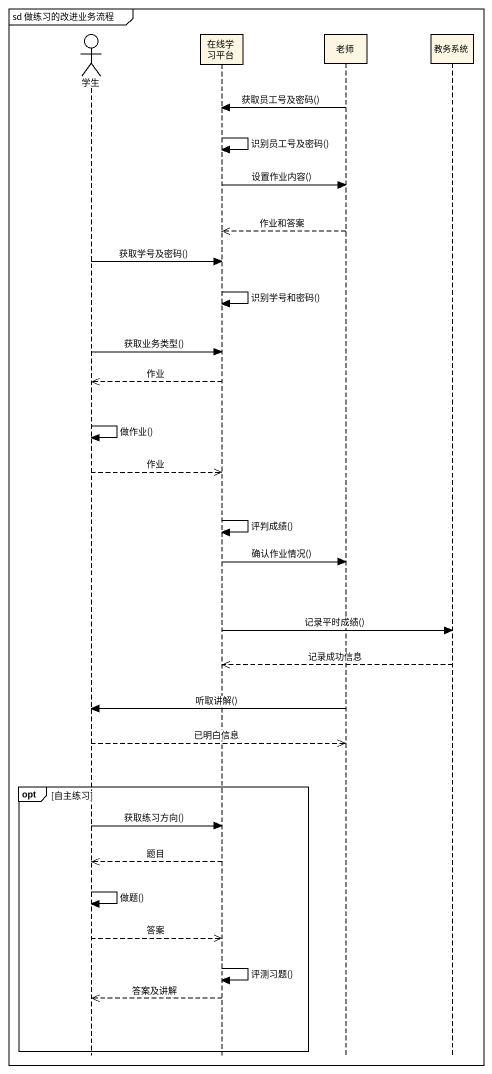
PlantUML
@startuml
mainframe sd 做练习的改进业务流程
hide footbox
actor 学生
participant 在线学习平台
participant 老师
participant 教务系统

老师 -> 在线学习平台 : 获取员工号及密码()
在线学习平台 -> 在线学习平台 : 识别员工号及密码()
在线学习平台 -> 老师 : 设置作业内容()
老师 -->> 在线学习平台 : 作业和答案
学生 -> 在线学习平台 : 获取学号及密码()
在线学习平台 -> 在线学习平台 : 识别学号和密码()
学生 -> 在线学习平台 : 获取业务类型()
在线学习平台 -->> 学生 : 作业
学生 -> 学生 : 做作业()
学生 -->> 在线学习平台 : 作业
在线学习平台 -> 在线学习平台 : 评判成绩()
在线学习平台 -> 老师 : 确认作业情况()
在线学习平台 -> 教务系统 : 记录平时成绩()
教务系统 -->> 在线学习平台 : 记录成功信息
老师 -> 学生 : 听取讲解()
学生 -->> 老师 : 已明白信息
opt 自主练习
  学生 -> 在线学习平台 : 获取练习方向()
  在线学习平台 -->> 学生 : 题目
  学生 -> 学生 : 做题()
  学生 -->> 在线学习平台 : 答案
  在线学习平台 -> 在线学习平台 : 评测习题()
  在线学习平台 -->> 学生 : 答案及讲解
end
@enduml
